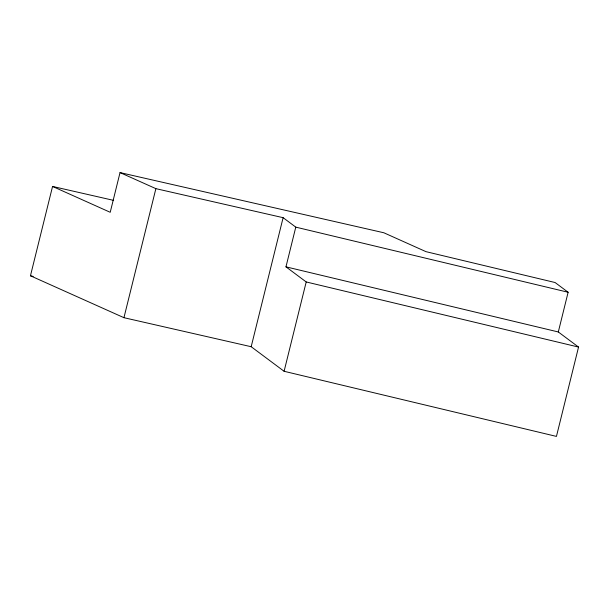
<?xml version="1.0" encoding="UTF-8"?>
<svg xmlns="http://www.w3.org/2000/svg" width="609" height="609" viewBox="0 0 609 609"><rect width="100%" height="100%" fill="white"/><g stroke="black" fill="none" stroke-linecap="round" stroke-linejoin="round"><path stroke-width="0.91" d="M52.557 186.445L110.214 212.29L120.034 172.591L155.881 188.653L283.116 217.679L295.784 227.134L285.964 266.841L558.308 331.966L578.55 347.077L556.443 436.409L284.099 371.284L251.182 346.719L123.947 317.692L30.45 275.786L52.557 186.445L113.647 200.384M123.947 317.692L155.881 188.653M251.182 346.719L283.116 217.679M284.099 371.284L306.205 281.952L285.964 266.841M558.308 331.966L568.128 292.259L555.096 282.53L425.995 251.662L383.83 232.76L120.034 172.591M30.45 275.786L33.229 276.417M295.784 227.134L568.128 292.259M306.205 281.952L578.55 347.077"/></g></svg>
